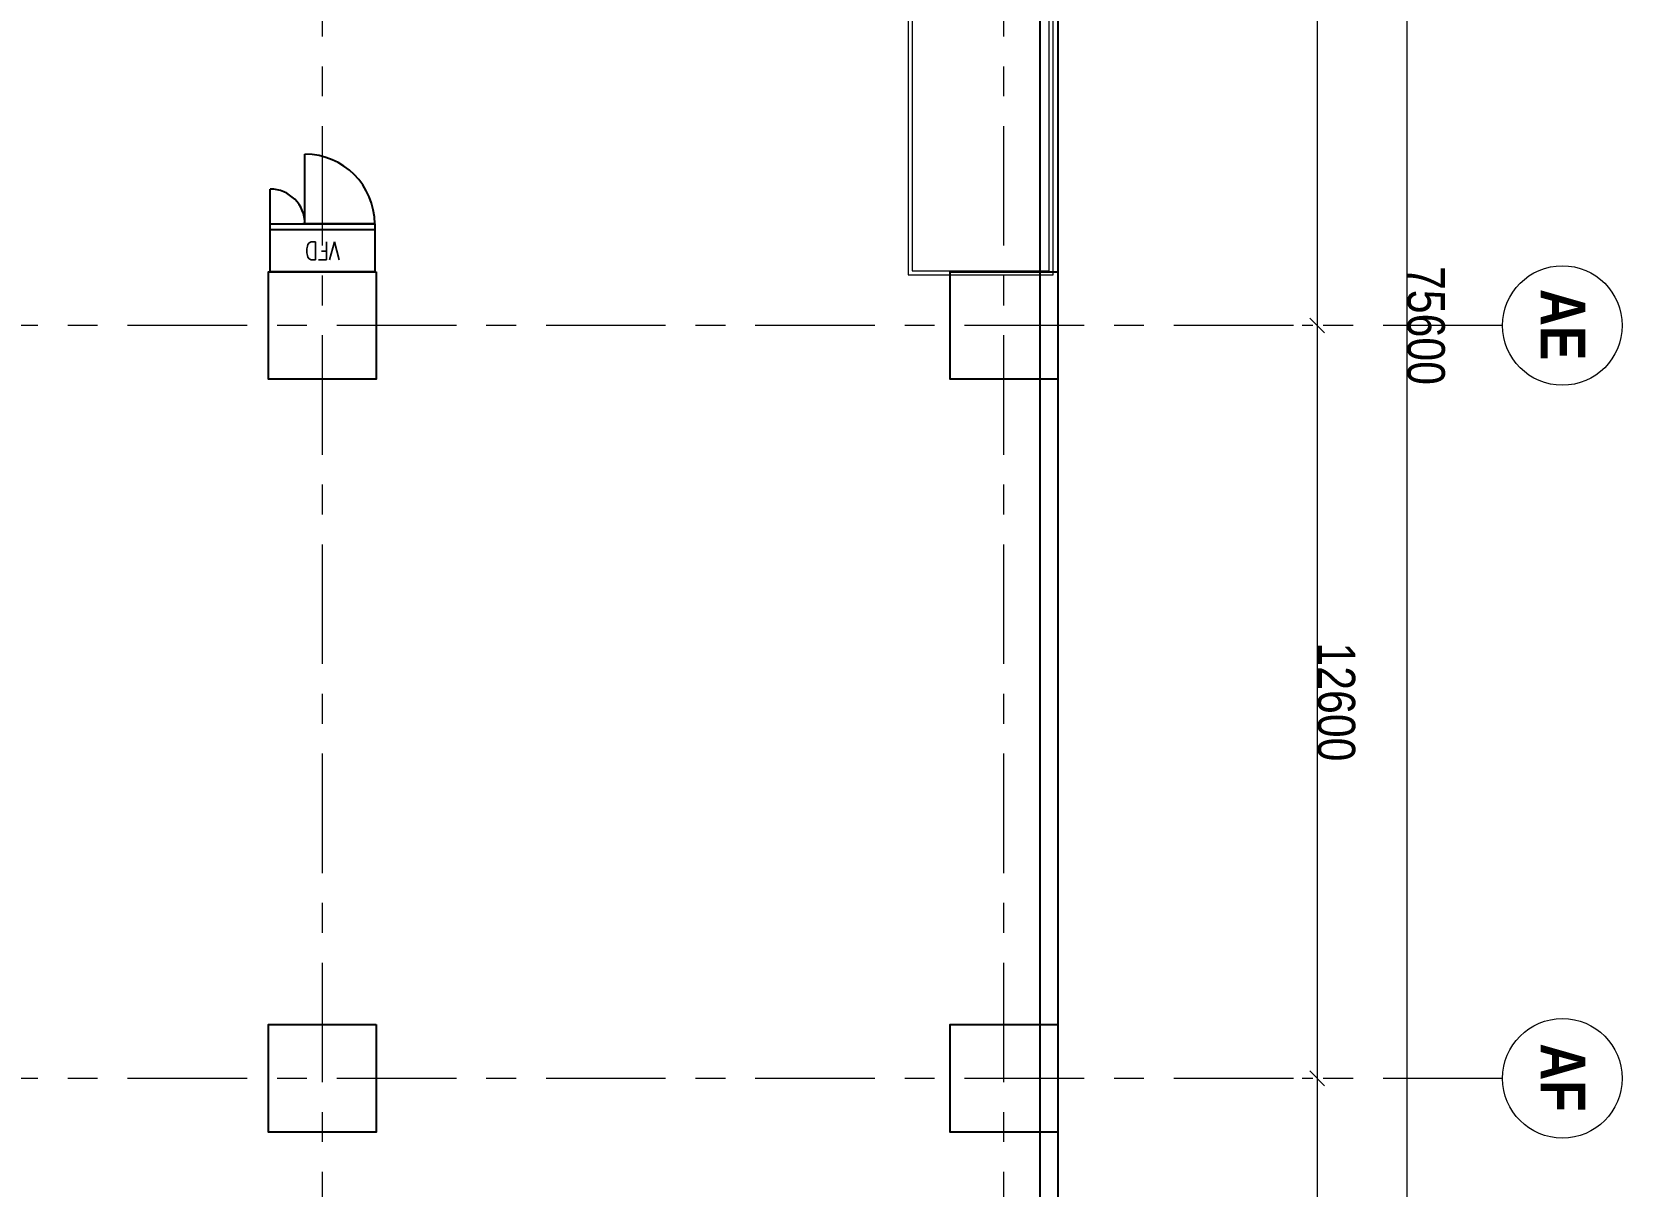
# Model space of a CAD drawing. Header units: millimetres. Extents: x 1188965 to 1321470, y -617248 to -452266.
# Drawn here: x 1293127 to 1319729, y -555663 to -536343 of the extents above; entities that cross this region are included whole.
import ezdxf
from ezdxf.enums import TextEntityAlignment as Align

# ---------------------------------------------------------------- set-up
doc = ezdxf.new("R2010")
doc.units = ezdxf.units.MM
doc.linetypes.add('IDA - Grid Line', pattern=[3500, 2000, -500, 500, -500])
doc.layers.get('0').update_dxf_attribs({"color": 2})
for name, color, linetype in [('000_CTCI_CR', 170, 'Continuous'), ('000_CTCI_CSA', 7, 'Continuous'), ('MOVING', 21, 'Continuous')]:
    doc.layers.add(name, color=color, linetype=linetype)
doc.layers.add('A-_ANOTGRID_E', color=7, linetype='Continuous', lineweight=9)
doc.layers.add('A-ANOT----_D', color=7, linetype='Continuous', lineweight=9)
doc.styles.add('188K-SM-03-F10-ELEC-EQ-Y2257103$0$aa-txt', font='simplex.shx', dxfattribs={"width": 0.6})
doc.styles.add('Arial Narrow_2', font='ARIALN.TTF', dxfattribs={"height": 625})
doc.styles.add('Arial Narrow_B', font='ARIALNB.TTF', dxfattribs={"height": 750})

# ---------------------------------------------------------------- blocks, each defined once
blk = doc.blocks.new('_Oblique')
at = {"color": 0, "linetype": 'ByBlock', "lineweight": -2}
blk.add_line((-0.5, -0.5), (0.5, 0.5), dxfattribs=at)
blk = doc.blocks.new('CTCI_Building shape and Grid line')
at = {"color": 252}
for points in [[(1077923, -82350), (1079723, -82350), (1079723, -84150), (1077923, -84150)], [(1090523, -82350), (1092323, -82350), (1092323, -84150), (1090523, -84150)], [(1077923, -93750), (1079723, -93750), (1079723, -95550), (1077923, -95550)], [(1090523, -93750), (1092323, -93750), (1092323, -95550), (1090523, -95550)]]:
    blk.add_lwpolyline(points, close=True, dxfattribs=at)
at = {"layer": '000_CTCI_CSA', "color": 252}
for p, q in [((1040123, -82350), (1117523, -82350)), ((1040423, -82650), (1117223, -82650))]:
    blk.add_line(p, q, dxfattribs=at)
at = {"layer": 'A-_ANOTGRID_E', "color": 252, "linetype": 'IDA - Grid Line'}
for p, q in [((1078823, -74909), (1078823, -162419)), ((1091423, -74909), (1091423, -162419)), ((1129987, -83250), (1030978, -83250)), ((1129987, -94650), (1030978, -94650))]:
    blk.add_line(p, q, dxfattribs=at)
at = {"layer": 'A-_ANOTGRID_E', "color": 252}
for centre in [(1078823, -73909), (1091423, -73909)]:
    blk.add_circle(centre, 1000, dxfattribs=at)
at = {"layer": 'A-ANOT----_D', "color": 252}
for p, q in [((1040773, -76511), (1116873, -76511)), ((1065973, -78011), (1079073, -78011)), ((1078573, -78011), (1091673, -78011)), ((1078823, -78084), (1078823, -78261)), ((1078823, -78084), (1078823, -78261)), ((1091173, -78011), (1104273, -78011)), ((1091423, -78084), (1091423, -78261)), ((1091423, -78084), (1091423, -78261))]:
    blk.add_line(p, q, dxfattribs=at)
at = {"layer": 'A-ANOT----_D', "color": 252, "xscale": 250, "yscale": 250, "zscale": 250}
for p in [(1078823, -78011), (1091423, -78011)]:
    blk.add_blockref('_Oblique', p, dxfattribs=at)
at = {"layer": 'A-ANOT----_D', "color": 252, "xscale": 250, "yscale": 250, "zscale": 250, "rotation": 180}
for p in [(1078823, -78011), (1091423, -78011)]:
    blk.add_blockref('_Oblique', p, dxfattribs=at)
at = {"layer": 'A-_ANOTGRID_E', "color": 252, "style": 'Arial Narrow_B'}
for s, p in [('AE', (1078211, -74275)), ('AF', (1090836, -74275))]:
    blk.add_text(s, height=750, dxfattribs=at).set_placement(p)
at = {"layer": 'A-ANOT----_D', "color": 252, "char_height": 625, "width": 2375.82, "attachment_point": 5, "style": 'Arial Narrow_2'}
for s, insert in [('\\A1;75600', (1078823, -76192)), ('\\A1;12600', (1085123, -77692))]:
    blk.add_mtext(s, dxfattribs=dict(at, insert=insert))

msp = doc.modelspace()

# ---------------------------------------------------------------- linework, layer by layer
at = {"layer": '000_CTCI_CR', "color": 252}
for p, q in [((1297696.671, -539558.264), (1297696.671, -538391.598)), ((1297113.338, -539558.264), (1297113.338, -538974.931)), ((1297113.338, -539558.264), (1297663.338, -539558.264)), ((1298863.338, -539658.264), (1297113.338, -539658.264)), ((1297663.338, -539558.264), (1298763.338, -539558.264)), ((1298863.338, -539558.264), (1297663.338, -539558.264))]:
    msp.add_line(p, q, dxfattribs=at)
msp.add_lwpolyline([(1298863.338, -539558.264), (1298863.338, -540358.264), (1297113.338, -540358.264), (1297113.338, -539558.264)], close=True, dxfattribs=at)
for centre, radius in [((1297696.671, -539558.264), 1166.667), ((1297113.338, -539558.264), 583.333)]:
    msp.add_arc(centre, radius, 0, 90, dxfattribs=at)
at = {"layer": 'MOVING', "color": 252, "lineweight": 13}
for points in [[(1307787.946, -516908.264), (1307787.946, -540408.264), (1310211.137, -540408.264), (1310211.137, -516908.264)], [(1307852.946, -516973.264), (1307852.946, -540343.264), (1310146.137, -540343.264), (1310146.137, -516973.264)]]:
    msp.add_lwpolyline(points, close=True, dxfattribs=at)

# ---------------------------------------------------------------- block references
at = {"layer": '000_CTCI_CSA', "color": 252, "rotation": 270}
msp.add_blockref('CTCI_Building shape and Grid line', (1392637.874, 537564.913), dxfattribs=at)

# ---------------------------------------------------------------- texts
at = {"layer": '000_CTCI_CR', "color": 252, "style": '188K-SM-03-F10-ELEC-EQ-Y2257103$0$aa-txt', "width": 0.8}
msp.add_text('VFD', height=300, rotation=180, dxfattribs=at).set_placement((1297988.338, -540008.264), align=Align.MIDDLE_CENTER)

doc.saveas('drawing.dxf')
